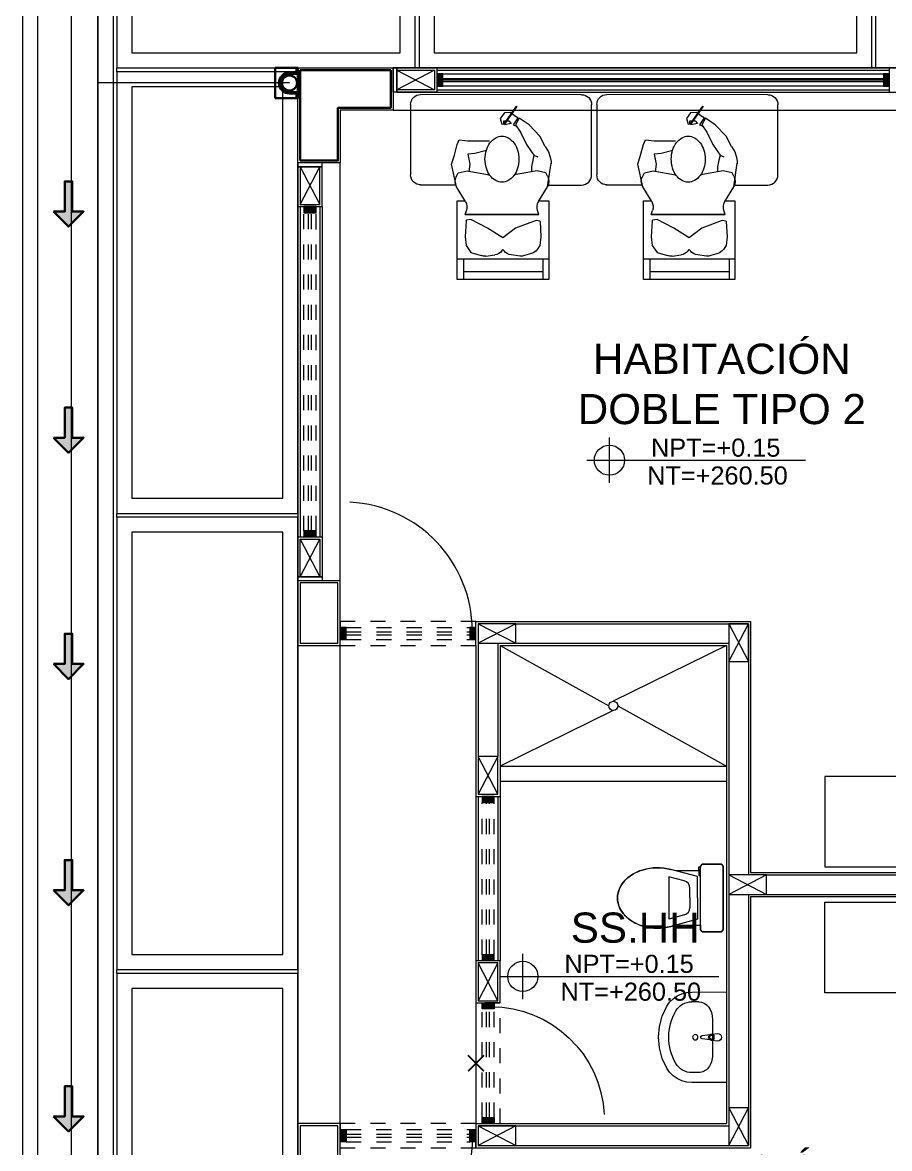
# Model space of a CAD drawing. Header units: metres. Extents: x 349075 to 349285, y 9281902 to 9282050.
# Drawn here: x 349120.23 to 349125.97, y 9281996.36 to 9282003.83 of the extents above; entities that cross this region are included whole.
import ezdxf

# ---------------------------------------------------------------- set-up
doc = ezdxf.new("R2010")
doc.units = ezdxf.units.M
doc.header["$LTSCALE"] = 0.25
doc.linetypes.add('01 nivel$0$HIDDEN2', pattern=[0.1875, 0.125, -0.0625])
doc.linetypes.add('DASHED2', pattern=[0.762, 0.635, -0.127])
for name, color, linetype, lineweight in [('.', 7, 'Continuous', 0), ('0_ CUNETAS', 151, 'Continuous', 5), ('0_VANOS', 30, 'Continuous', 9), ('ARQ-FONDO', 253, 'CONTINUOUS', 9), ('CUNETAS-RED', 5, 'CONTINUOUS', 18)]:
    doc.layers.add(name, color=color, linetype=linetype, lineweight=lineweight)
doc.styles.add('Arial_1', font='arial.ttf', dxfattribs={"height": 0.15})

# ---------------------------------------------------------------- blocks, each defined once
blk = doc.blocks.new('Lavabo 22')
at = {"layer": 'ARQ-FONDO', "linetype": 'Continuous'}
for p, q in [((-0.3, 0), (-0.3, -0.2291)), ((0.3, 0), (-0.3, 0)), ((0.3, -0.2291), (0.3, 0)), ((-0.025, -0.0573), (-0.021, -0.0993)), ((0.021, -0.0993), (0.025, -0.0573)), ((0.1188, -0.0923), (-0.1188, -0.0923)), ((-0.0177, -0.1088), (-0.0111, -0.1617)), ((-0.0136, -0.0971), (-0.0136, -0.0822)), ((-0.0136, -0.0822), (0.0136, -0.0822)), ((0.0111, -0.1617), (0.0177, -0.1088)), ((0.0136, -0.0822), (0.0136, -0.0971)), ((-0.2348, -0.1833), (-0.2348, -0.2291)), ((0.2348, -0.1833), (0.2348, -0.2291)), ((-0.3, -0.2291), (-0.2971, -0.2628)), ((-0.2971, -0.2628), (-0.2885, -0.2955)), ((-0.2885, -0.2955), (-0.2745, -0.326)), ((0.2745, -0.326), (0.2885, -0.2955)), ((0.2885, -0.2955), (0.2971, -0.2628)), ((0.2971, -0.2628), (0.3, -0.2291)), ((-0.2745, -0.326), (-0.2555, -0.3534)), ((-0.2555, -0.3534), (-0.2322, -0.3769)), ((0.2322, -0.3769), (0.2555, -0.3534)), ((0.2555, -0.3534), (0.2745, -0.326)), ((-0.2322, -0.3769), (-0.2052, -0.3956)), ((-0.2052, -0.3956), (-0.14, -0.4255)), ((-0.14, -0.4255), (-0.071, -0.4438)), ((-0.071, -0.4438), (0, -0.45)), ((0, -0.45), (0.071, -0.4438)), ((0.071, -0.4438), (0.14, -0.4255)), ((0.14, -0.4255), (0.2052, -0.3956)), ((0.2052, -0.3956), (0.2322, -0.3769))]:
    blk.add_line(p, q, dxfattribs=at)
blk.add_circle((0, -0.2071), 0.0175, dxfattribs=at)
for centre, radius, start, end in [((0, -0.0573), 0.025, 0, 180), ((0, -0.0974), 0.0211, 185.16961, 212.77103), ((0, -0.0974), 0.0211, 212.77103, 327.22897), ((0, -0.0971), 0.0136, 180, 0), ((0, -0.0974), 0.0211, 327.22897, 354.83039), ((0, -0.1603), 0.0112, 187.13892, 352.86108)]:
    blk.add_arc(centre, radius, start, end, dxfattribs=at)
for centre, major_axis, ratio, start_param, end_param in [((-0.1187, -0.1833), (0.1161, 0), 0.783646, 1.570796, 3.141593), ((0.1187, -0.1833), (0.1161, 0), 0.783646, 0, 1.570796), ((-0.1189, -0.2291), (0, 0.1212), 0.956522, 1.570796, 2.644618), ((0.1189, -0.2291), (0, 0.1212), 0.956522, 3.638567, 4.712389), ((0, 0), (0, 0.3818), 0.956522, 2.644618, 3.638567)]:
    blk.add_ellipse(centre, major_axis=major_axis, ratio=ratio, start_param=start_param, end_param=end_param, dxfattribs=at)
blk = doc.blocks.new('COLUMNAS BLO DOR 01')
at = {"layer": 'ARQ-FONDO', "elevation": 0}
for points in [[(-17.73, -0.63), (-17.73, 0), (-17.1, 0), (-17.1, -0.28), (-17.45, -0.28), (-17.45, -0.63)], [(-17.45, -3.83), (-17.45, -3.4), (-17.73, -3.4), (-17.73, -3.83)], [(-17.465, -3.815), (-17.465, -3.415), (-17.715, -3.415), (-17.715, -3.815)], [(-17.45, -7.43), (-17.45, -7), (-17.73, -7), (-17.73, -7.43)], [(-17.465, -7.415), (-17.465, -7.015), (-17.715, -7.015), (-17.715, -7.415)]]:
    blk.add_lwpolyline(points, close=True, dxfattribs=at)
at = {"layer": 'ARQ-FONDO', "lineweight": 30, "elevation": 0}
blk.add_lwpolyline([(-17.715, -0.615), (-17.715, -0.015), (-17.115, -0.015), (-17.115, -0.265), (-17.465, -0.265), (-17.465, -0.615)], close=True, dxfattribs=at)
blk = doc.blocks.new('*U700')
at = {"linetype": 'Continuous', "true_color": 0xbebebe}
for points in [[(3032.1314, 1351.1888), (3032.1314, 1351.2688), (3032.1714, 1351.2688), (3032.1714, 1351.1888)], [(3034.2814, 1351.1888), (3034.2814, 1351.2688), (3034.3214, 1351.2688), (3034.3214, 1351.1888)]]:
    blk.add_hatch(color=9, dxfattribs=at).paths.add_polyline_path(points)
at = {"layer": '0_VANOS', "linetype": 'Continuous'}
for p, q in [((3032.1314, 1351.2688), (3032.1714, 1351.2688)), ((3032.1314, 1351.2688), (3032.1314, 1351.1888)), ((3032.1714, 1351.2688), (3032.1714, 1351.1888)), ((3034.2814, 1351.1888), (3034.2814, 1351.2688)), ((3034.2814, 1351.2688), (3034.3214, 1351.2688)), ((3034.3214, 1351.2688), (3034.3214, 1351.1888)), ((3032.1714, 1351.1888), (3032.1314, 1351.1888)), ((3034.3214, 1351.1888), (3034.2814, 1351.1888))]:
    blk.add_line(p, q, dxfattribs=at)
at = {"layer": '0_VANOS', "linetype": '01 nivel$0$HIDDEN2', "ltscale": 0.5}
for p, q in [((3032.1708, 1351.2688), (3034.2808, 1351.2688)), ((3032.1714, 1351.2388), (3034.2814, 1351.2388)), ((3032.1714, 1351.2188), (3034.2814, 1351.2188)), ((3032.1714, 1351.1888), (3034.2814, 1351.1888))]:
    blk.add_line(p, q, dxfattribs=at)
at = {"layer": '0_VANOS', "linetype": '01 nivel$0$HIDDEN2'}
blk.add_line((3034.2814, 1351.2688), (3034.3214, 1351.2688), dxfattribs=at)
blk = doc.blocks.new('escritorio dormitorios')
at = {"layer": 'ARQ-FONDO', "linetype": 'ByBlock', "lineweight": 0}
for p, q in [((-0.672, 0.4277, -11.9309), (0.395, 0.4287, -80.1225)), ((-0.7385, -0.1048, -80.1225), (-0.7385, 0.3612, -80.1225)), ((0.4615, 0.3621, -148.3141), (0.4615, -0.1038, -148.3141)), ((0.401, -0.1701, -167.5126), (0.1629, -0.1701, -167.5126))]:
    blk.add_line(p, q, dxfattribs=at)
at = {"layer": 'ARQ-FONDO', "lineweight": 0}
for p, q in [((-0.3951, 0.1532), (-0.3233, 0.2286)), ((-0.3233, 0.2286), (-0.2575, 0.2716)), ((-0.2336, 0.2274), (-0.2671, 0.1783)), ((-0.2575, 0.2716), (-0.2336, 0.2274)), ((-0.2539, 0.2633), (-0.2491, 0.2752)), ((-0.2491, 0.2752), (-0.2192, 0.2286)), ((-0.2192, 0.2286), (-0.236, 0.2214)), ((-0.4298, 0.0838), (-0.3951, 0.1532)), ((-0.2671, 0.1783), (-0.3066, 0.097)), ((-0.3066, 0.097), (-0.3401, 0.0479)), ((-0.3556, 0.0264), (-0.3807, 0.0156)), ((-0.3401, 0.0479), (-0.3556, 0.0264)), ((-0.4455, -0.1835), (-0.4691, -0.0268)), ((-0.4467, -0.1121), (-0.4345, -0.0901)), ((-0.4345, -0.0901), (-0.3765, -0.0773)), ((-0.3765, -0.0773), (-0.2282, -0.103)), ((0.0876, -0.0773), (-0.0606, -0.103)), ((0.1456, -0.0901), (0.0876, -0.0773)), ((0.1578, -0.1121), (0.1456, -0.0901)), ((-0.3869, -0.281), (-0.4455, -0.1835)), ((0.0981, -0.281), (0.1566, -0.1835)), ((-0.4538, -0.277), (-0.4538, -0.7988)), ((-0.3893, -0.277), (-0.4538, -0.277)), ((0.1521, -0.277), (0.1005, -0.277)), ((0.1521, -0.7988), (0.1521, -0.277)), ((-0.3893, -0.3672), (-0.3804, -0.3403)), ((0.1005, -0.3672), (-0.3893, -0.3672)), ((-0.3893, -0.3672), (0.1005, -0.3672)), ((0.1005, -0.3672), (0.0916, -0.3403)), ((-0.3962, -0.4132), (-0.4022, -0.5153)), ((-0.394, -0.4106), (-0.37, -0.4058)), ((-0.37, -0.4058), (-0.2347, -0.4574)), ((-0.0477, -0.4574), (0.0618, -0.3994)), ((0.0618, -0.3994), (0.092, -0.4054)), ((0.0942, -0.408), (0.1005, -0.5153)), ((-0.4022, -0.5153), (-0.3958, -0.5733)), ((-0.2347, -0.4574), (-0.1509, -0.5218)), ((-0.1509, -0.5218), (-0.0477, -0.4574)), ((0.1005, -0.5153), (0.0941, -0.5733)), ((-0.3958, -0.5733), (-0.3776, -0.5988)), ((0.0941, -0.5733), (0.0618, -0.6184)), ((-0.4538, -0.6635), (0.1521, -0.6635)), ((-0.4143, -0.6635), (-0.4143, -0.7988)), ((-0.3405, -0.6255), (-0.2944, -0.6397)), ((-0.2646, -0.6423), (-0.2054, -0.6349)), ((-0.1585, -0.6087), (-0.1509, -0.5991)), ((-0.1432, -0.6087), (-0.1509, -0.5991)), ((-0.0371, -0.6423), (-0.0963, -0.6349)), ((0.0618, -0.6184), (-0.0073, -0.6397)), ((0.1106, -0.6635), (0.1106, -0.7988)), ((-0.4538, -0.7988), (0.1521, -0.7988)), ((-0.4143, -0.7473), (0.1106, -0.7473))]:
    blk.add_line(p, q, dxfattribs=at)
at = {"layer": 'ARQ-FONDO', "lineweight": 0, "const_width": 0.014}
blk.add_lwpolyline([(-0.1571, 0.2297), (-0.2426, 0.352)], dxfattribs=at)
at = {"layer": 'ARQ-FONDO', "lineweight": 0}
for points in [[(-0.2491, 0.2752), (-0.2266, 0.2869), (-0.2006, 0.3101), (-0.16, 0.3064), (-0.1325, 0.2702), (-0.1434, 0.2326), (-0.1557, 0.2333), (-0.1557, 0.2543), (-0.189, 0.2551), (-0.2049, 0.2362), (-0.1622, 0.2276)], [(-0.4298, 0.0838), (-0.4532, 0.0487), (-0.4638, 0.0135), (-0.4691, -0.0147), (-0.4691, -0.0305)], [(0.1566, -0.1835), (0.1908, -0.0322), (0.1714, 0.0258), (0.1521, 0.0967), (0.1392, 0.1289), (0.0812, 0.1225), (0.0232, 0.1225), (-0.0606, 0.1225)], [(-0.3556, 0.0264), (-0.3477, -0.0076), (-0.3389, -0.0516), (-0.3389, -0.0833)], [(-0.0413, 0.058), (0.0361, 0.0387), (0.0812, 0.0323), (0.0683, -0.0322), (0.0747, -0.0837)]]:
    blk.add_lwpolyline(points, dxfattribs=at)
blk.add_lwpolyline([(-0.2564, 0, 0.07405), (-0.2474, -0.0603, 0.084801), (-0.2235, -0.108, 0.106336), (-0.1851, -0.142, 0.128955), (-0.144, -0.1528, 0.128955), (-0.1029, -0.142, 0.106336), (-0.0646, -0.108, 0.084801), (-0.0406, -0.0603, 0.07405), (-0.0316, 0, 0.07405), (-0.0406, 0.0603, 0.084801), (-0.0646, 0.108, 0.106336), (-0.1029, 0.142, 0.128955), (-0.144, 0.1528, 0.128955), (-0.1851, 0.142, 0.106336), (-0.2235, 0.108, 0.084801), (-0.2474, 0.0603, 0.07405)], format="xyb", close=True, dxfattribs=at)
at = {"layer": 'ARQ-FONDO', "linetype": 'ByBlock', "lineweight": 0, "elevation": -80.1225}
blk.add_lwpolyline([(-0.4513, -0.1713), (-0.672, -0.1713, -0.414214), (-0.7385, -0.1048)], format="xyb", dxfattribs=at)
at = {"layer": 'ARQ-FONDO', "linetype": 'ByBlock', "lineweight": 0}
for centre, start, end in [((-0.672, 0.3612, -11.9309), 90, 180), ((0.395, 0.3621, -80.1225), 360, 90), ((0.395, -0.1038, -148.3141), 270, 0)]:
    blk.add_arc(centre, 0.0665, start, end, dxfattribs=at)
at = {"layer": 'ARQ-FONDO', "lineweight": 0}
for centre, radius, start, end in [((-0.3842, -0.1467), 0.0714, 150.9331, 210.97654), ((0.0954, -0.1467), 0.0714, 329.02346, 29.0669), ((-0.4481, -0.3178), 0.0714, 341.55636, 30.97654), ((0.1593, -0.3178), 0.0714, 149.02346, 198.44364), ((-0.3934, -0.4134), 0.0028, 101.30436, 176.63184), ((0.0914, -0.4081), 0.0028, 3.36816, 78.69563), ((0.0914, -0.4081), 0.0028, 3.36816, 78.69563), ((-0.3195, -0.5573), 0.0714, 215.55138, 252.90541), ((-0.2734, -0.5714), 0.0714, 252.90541, 277.12145), ((-0.2143, -0.564), 0.0714, 277.12145, 321.32606), ((-0.0875, -0.564), 0.0714, 218.67394, 262.87855), ((-0.0283, -0.5714), 0.0714, 262.87855, 287.09459)]:
    blk.add_arc(centre, radius, start, end, dxfattribs=at)
blk = doc.blocks.new('*U1001')
at = {"linetype": 'Continuous', "lineweight": 0, "true_color": 0xbebebe}
for points in [[(3037.2524, 1360.5431), (3037.2124, 1360.5431), (3037.2124, 1360.4631), (3037.2524, 1360.4631)], [(3040.2124, 1360.5431), (3040.1724, 1360.5431), (3040.1724, 1360.4631), (3040.2124, 1360.4631)]]:
    blk.add_hatch(color=9, dxfattribs=at).paths.add_polyline_path(points)
at = {"layer": '0_VANOS', "linetype": 'Continuous'}
for p, q in [((3037.2524, 1360.5131), (3040.1724, 1360.5131)), ((3037.2524, 1360.5031), (3040.1724, 1360.5031)), ((3037.2524, 1360.4931), (3040.1724, 1360.4931))]:
    blk.add_line(p, q, dxfattribs=at)
for points in [[(3037.2124, 1360.5431), (3037.2124, 1360.4631), (3037.2524, 1360.4631), (3037.2524, 1360.5431)], [(3037.2524, 1360.5431), (3040.1724, 1360.5431), (3040.1724, 1360.4631), (3037.2524, 1360.4631)], [(3040.1724, 1360.5431), (3040.1724, 1360.4631), (3040.2124, 1360.4631), (3040.2124, 1360.5431)]]:
    blk.add_lwpolyline(points, close=True, dxfattribs=at)
blk = doc.blocks.new('*U997')
at = {"linetype": 'Continuous', "true_color": 0xbebebe}
for points in [[(3032.1314, 1351.1888), (3032.1314, 1351.2688), (3032.1714, 1351.2688), (3032.1714, 1351.1888)], [(3033.1814, 1351.1888), (3033.1814, 1351.2688), (3033.2214, 1351.2688), (3033.2214, 1351.1888)]]:
    blk.add_hatch(color=9, dxfattribs=at).paths.add_polyline_path(points)
at = {"layer": '0_VANOS', "linetype": 'Continuous'}
for p, q in [((3032.1314, 1351.2688), (3032.1714, 1351.2688)), ((3032.1314, 1351.2688), (3032.1314, 1351.1888)), ((3032.1714, 1351.2688), (3032.1714, 1351.1888)), ((3033.1814, 1351.1888), (3033.1814, 1351.2688)), ((3033.1814, 1351.2688), (3033.2214, 1351.2688)), ((3033.2214, 1351.2688), (3033.2214, 1351.1888)), ((3032.1714, 1351.1888), (3032.1314, 1351.1888)), ((3033.2214, 1351.1888), (3033.1814, 1351.1888))]:
    blk.add_line(p, q, dxfattribs=at)
at = {"layer": '0_VANOS', "linetype": '01 nivel$0$HIDDEN2', "ltscale": 0.5}
for p, q in [((3032.1708, 1351.2688), (3033.1808, 1351.2688)), ((3032.1714, 1351.2388), (3033.1814, 1351.2388)), ((3032.1714, 1351.2188), (3033.1814, 1351.2188)), ((3032.1714, 1351.1888), (3033.1814, 1351.1888))]:
    blk.add_line(p, q, dxfattribs=at)
at = {"layer": '0_VANOS', "linetype": '01 nivel$0$HIDDEN2'}
blk.add_line((3033.1814, 1351.2688), (3033.2214, 1351.2688), dxfattribs=at)
blk = doc.blocks.new('montante')
at = {"layer": 'ARQ-FONDO', "lineweight": 30}
for p, q in [((0.0455, 0.07), (0.0455, 0.095)), ((0, 0.07), (0.0455, 0.07)), ((0, 0.06), (0.0555, 0.06)), ((0, -0.06), (0.0555, -0.06)), ((0, -0.07), (0.0455, -0.07)), ((0.0455, -0.07), (0.0455, -0.095))]:
    blk.add_line(p, q, dxfattribs=at)
blk.add_lwpolyline([(-0.0945, 0.1), (-0.0945, -0.1), (0.0555, -0.1), (0.0555, 0.1)], close=True, dxfattribs=at)
blk.add_circle((0, 0), 0.05, dxfattribs=at)
for centre, radius, start, end in [((0.0505, 0.095), 0.005, 0, 180), ((0, 0), 0.07, 90, 270), ((0, 0), 0.06, 90, 270), ((0.0505, -0.095), 0.005, 180, 0)]:
    blk.add_arc(centre, radius, start, end, dxfattribs=at)
blk = doc.blocks.new('*U1569')
blk.add_arc((0.0215, 0.0476), 0.8535, 0.15786, 87.08143)
blk = doc.blocks.new('*U995')
at = {"lineweight": 0}
blk.add_arc((0.022, 0.0479), 0.7531, 0.15786, 87.08143, dxfattribs=at)
blk = doc.blocks.new('*U1074')
at = {"linetype": 'Continuous', "true_color": 0xbebebe}
for points in [[(3032.1314, 1351.1888), (3032.1314, 1351.2688), (3032.1714, 1351.2688), (3032.1714, 1351.1888)], [(3032.9914, 1351.1888), (3032.9914, 1351.2688), (3033.0314, 1351.2688), (3033.0314, 1351.1888)]]:
    blk.add_hatch(color=9, dxfattribs=at).paths.add_polyline_path(points)
at = {"layer": '0_VANOS', "linetype": 'Continuous'}
for p, q in [((3032.1314, 1351.2688), (3032.1714, 1351.2688)), ((3032.1314, 1351.2688), (3032.1314, 1351.1888)), ((3032.1714, 1351.2688), (3032.1714, 1351.1888)), ((3032.9914, 1351.1888), (3032.9914, 1351.2688)), ((3032.9914, 1351.2688), (3033.0314, 1351.2688)), ((3033.0314, 1351.2688), (3033.0314, 1351.1888)), ((3032.1714, 1351.1888), (3032.1314, 1351.1888)), ((3033.0314, 1351.1888), (3032.9914, 1351.1888))]:
    blk.add_line(p, q, dxfattribs=at)
at = {"layer": '0_VANOS', "linetype": '01 nivel$0$HIDDEN2', "ltscale": 0.5}
for p, q in [((3032.1708, 1351.2688), (3032.9908, 1351.2688)), ((3032.1714, 1351.2388), (3032.9914, 1351.2388)), ((3032.1714, 1351.2188), (3032.9914, 1351.2188)), ((3032.1714, 1351.1888), (3032.9914, 1351.1888))]:
    blk.add_line(p, q, dxfattribs=at)
at = {"layer": '0_VANOS', "linetype": '01 nivel$0$HIDDEN2'}
blk.add_line((3032.9914, 1351.2688), (3033.0314, 1351.2688), dxfattribs=at)
blk = doc.blocks.new('*U999')
at = {"linetype": 'Continuous', "true_color": 0xbebebe}
for points in [[(3032.1314, 1351.1888), (3032.1314, 1351.2688), (3032.1714, 1351.2688), (3032.1714, 1351.1888)], [(3032.8914, 1351.1888), (3032.8914, 1351.2688), (3032.9314, 1351.2688), (3032.9314, 1351.1888)]]:
    blk.add_hatch(color=9, dxfattribs=at).paths.add_polyline_path(points)
at = {"layer": '0_VANOS', "linetype": 'Continuous'}
for p, q in [((3032.1314, 1351.2688), (3032.1714, 1351.2688)), ((3032.1314, 1351.2688), (3032.1314, 1351.1888)), ((3032.1714, 1351.2688), (3032.1714, 1351.1888)), ((3032.8914, 1351.1888), (3032.8914, 1351.2688)), ((3032.8914, 1351.2688), (3032.9314, 1351.2688)), ((3032.9314, 1351.2688), (3032.9314, 1351.1888)), ((3032.1714, 1351.1888), (3032.1314, 1351.1888)), ((3032.9314, 1351.1888), (3032.8914, 1351.1888))]:
    blk.add_line(p, q, dxfattribs=at)
at = {"layer": '0_VANOS', "linetype": '01 nivel$0$HIDDEN2', "ltscale": 0.5}
for p, q in [((3032.1708, 1351.2688), (3032.8908, 1351.2688)), ((3032.1714, 1351.2388), (3032.8914, 1351.2388)), ((3032.1714, 1351.2188), (3032.8914, 1351.2188)), ((3032.1714, 1351.1888), (3032.8914, 1351.1888))]:
    blk.add_line(p, q, dxfattribs=at)
at = {"layer": '0_VANOS', "linetype": '01 nivel$0$HIDDEN2'}
blk.add_line((3032.8914, 1351.2688), (3032.9314, 1351.2688), dxfattribs=at)
blk = doc.blocks.new('C-4-flat-1-flat-1')
at = {"layer": 'ARQ-FONDO', "lineweight": 0}
for p, q in [((-0.4364, -0.063), (-0.4363, -0.473)), ((-0.3064, -0.0429), (-0.4164, -0.0429)), ((-0.2864, -0.0879), (-0.2864, -0.0629)), ((-0.122, -0.0879), (-0.2864, -0.0879)), ((-0.2664, -0.1265), (-0.0899, -0.0793)), ((-0.2663, -0.2679), (-0.2664, -0.1265)), ((-0.1793, -0.155), (-0.0769, -0.1276)), ((-0.0899, -0.0793), (-0.122, -0.0879)), ((-0.0769, -0.4081), (-0.0769, -0.1276)), ((-0.2163, -0.2679), (-0.2163, -0.2033)), ((-0.2663, -0.2679), (-0.2663, -0.4093)), ((-0.2163, -0.2679), (-0.2163, -0.3325)), ((-0.2753, -0.4181), (-0.2863, -0.4133)), ((-0.2753, -0.4537), (-0.2753, -0.4181)), ((-0.2753, -0.4479), (-0.1219, -0.4479)), ((-0.2753, -0.4479), (-0.1219, -0.4479)), ((-0.2753, -0.4537), (-0.2753, -0.4479)), ((-0.2663, -0.4093), (-0.0898, -0.4565)), ((-0.1792, -0.3808), (-0.0769, -0.4081)), ((-0.1219, -0.4479), (-0.0898, -0.4565)), ((-0.4163, -0.4929), (-0.3063, -0.4929)), ((-0.2741, -0.4537), (-0.2863, -0.4537)), ((-0.2863, -0.4729), (-0.2741, -0.4729)), ((-0.2863, -0.4729), (-0.2741, -0.4729)), ((-0.2741, -0.4537), (-0.2753, -0.4537)), ((-0.2741, -0.4729), (-0.2741, -0.4537)), ((-0.2741, -0.4729), (-0.2741, -0.4537))]:
    blk.add_line(p, q, dxfattribs=at)
at = {"layer": 'ARQ-FONDO', "lineweight": 0, "flags": 128}
blk.add_lwpolyline([(-0.4164, -0.0429), (-0.3064, -0.0429, -0.016084), (-0.3051, -0.043, -0.098696), (-0.2975, -0.045, -0.082497), (-0.2922, -0.0488, -0.052188), (-0.2896, -0.052, -0.043988), (-0.288, -0.0551, -0.036572), (-0.287, -0.0579, -0.034751), (-0.2865, -0.0606, -0.021821), (-0.2864, -0.0624, -0.006718), (-0.2864, -0.0629), (-0.2863, -0.4729, -0.016083), (-0.2863, -0.4742, -0.022806), (-0.2865, -0.476, -0.021818), (-0.2869, -0.4777, -0.034754), (-0.2877, -0.4804, -0.036572), (-0.289, -0.483, -0.043988), (-0.291, -0.4859, -0.052186), (-0.294, -0.4887, -0.082496), (-0.2998, -0.4918, -0.082484), (-0.3063, -0.4929), (-0.4163, -0.4929, -0.016082), (-0.4176, -0.4929, -0.098699), (-0.4251, -0.4909, -0.082496), (-0.4304, -0.4871, -0.052185), (-0.4331, -0.4838, -0.043989), (-0.4347, -0.4807, -0.036572), (-0.4356, -0.478, -0.034752), (-0.4362, -0.4752, -0.021821), (-0.4363, -0.4735, -0.006719), (-0.4363, -0.473), (-0.4364, -0.063, -0.016085), (-0.4363, -0.0617, -0.022804), (-0.4361, -0.0599, -0.021821), (-0.4358, -0.0581, -0.034752), (-0.4349, -0.0555, -0.036572), (-0.4337, -0.0529, -0.043989), (-0.4316, -0.05, -0.052185), (-0.4286, -0.0471, -0.082499), (-0.4229, -0.044, -0.082481), (-0.4164, -0.0429)], format="xyb", dxfattribs=at)
at = {"layer": 'ARQ-FONDO', "lineweight": 0}
for points in [[(-0.0898, -0.4565, 0.138325), (0.0981, -0.4533, 0.067431), (0.1697, -0.4207, 0.079159), (0.2243, -0.3728, 0.080244), (0.2533, -0.3232, 0.196401), (0.2512, -0.2071, 0.091852), (0.2135, -0.1507, 0.06635), (0.164, -0.1115, 0.067294), (0.0912, -0.0804, 0.132913), (-0.0899, -0.0793)], [(-0.0899, -0.0793, -0.138325), (0.098, -0.0823, -0.067431), (0.1696, -0.115, -0.079159), (0.2242, -0.1628, -0.080244), (0.2533, -0.2124, -0.196401), (0.2512, -0.3285, -0.091852), (0.2136, -0.3849, -0.06635), (0.1641, -0.4241, -0.067294), (0.0913, -0.4553, -0.132913), (-0.0898, -0.4565)]]:
    blk.add_lwpolyline(points, format="xyb", dxfattribs=at)
for centre, major_axis, start_param, end_param in [((-0.4164, -0.0629), (0.02, -0.0013), 1.635126, 3.205922), ((-0.3064, -0.0629), (0.02, -0.0013), 0.06433, 1.635126), ((-0.1663, -0.2033), (0.0499, -0.0032), 1.896446, 3.205922), ((-0.1663, -0.3325), (0.0499, -0.0032), -3.077263, -1.767787), ((-0.4163, -0.4729), (0.02, -0.0013), -3.077263, -1.506467), ((-0.3063, -0.4729), (0.02, -0.0013), -1.506467, 0.06433)]:
    blk.add_ellipse(centre, major_axis=major_axis, ratio=1, start_param=start_param, end_param=end_param, dxfattribs=at)
blk = doc.blocks.new('CAMBIOPISO')
at = {"layer": 'ARQ-FONDO'}
blk.add_line((-0.1, 0), (0.1, 0), dxfattribs=at)
at = {"layer": 'ARQ-FONDO', "const_width": 0.01}
for points in [[(-0.053, -0.053), (0.053, 0.053)], [(-0.053, 0.053), (0.053, -0.053)]]:
    blk.add_lwpolyline(points, dxfattribs=at)
blk = doc.blocks.new('Cotas de elevación - M_Cota de elevación - Destino rellenado-517392-Nivel 1')
at = {"layer": 'ARQ-FONDO'}
for p, q in [((0, -0.0015), (0, 0.0015)), ((-0.0015, 0), (0.013, 0))]:
    blk.add_line(p, q, dxfattribs=at)
blk.add_circle((0, 0), 0.001, dxfattribs=at)
blk = doc.blocks.new('EDF 06 PG BLOQUE')
at = {"layer": 'ARQ-FONDO'}
for p, q in [((-16.81, 0, 0), (-13.81, 0, 0)), ((-13.81, -0.16, 0), (-13.81, 0, 0)), ((-16.825, -0.015, 0), (-17.075, -0.145, 0)), ((-17.075, -0.015, 0), (-16.825, -0.145, 0)), ((-16.81, -0.015, 684.9178), (-13.81, -0.015)), ((-16.81, -0.145, 684.9178), (-13.81, -0.145)), ((-17.075, -0.16, 0), (-13.81, -0.16, 0)), ((-13.81, -0.16, 0), (-12.03, -0.16, 0)), ((-17.715, -0.905, 0), (-17.585, -0.655, 0)), ((-17.715, -0.655, 0), (-17.585, -0.905, 0)), ((-17.73, -0.92, 0), (-17.73, -3.2, 0)), ((-17.715, -0.92, 684.9178), (-17.715, -3.11, 684.9178)), ((-17.585, -0.92, 684.9178), (-17.585, -3.11, 684.9178)), ((-17.57, -0.92, 0), (-17.57, -3.2, 0)), ((-17.715, -3.125, 684.9178), (-17.715, -3.1252, 684.9178)), ((-17.715, -3.125, 0), (-17.585, -3.375, 0)), ((-17.715, -3.375, 0), (-17.585, -3.125, 0)), ((-17.585, -3.125, 684.9178), (-17.585, -3.1252, 684.9178)), ((-16.55, -3.6701, 0), (-14.73, -3.6701, 0)), ((-16.55, -3.83, 0), (-16.55, -3.6701, 0)), ((-16.535, -3.6851, 684.9178), (-16.535, -4.565, 684.9178)), ((-16.535, -3.6851, 684.9178), (-16.285, -3.8151, 684.9178)), ((-16.285, -3.6851, 684.9178), (-16.535, -3.8151, 684.9178)), ((-16.285, -3.6851, 684.9178), (-14.745, -3.6851, 684.9178)), ((-14.875, -3.9351, 684.9178), (-14.745, -3.6851, 684.9178)), ((-14.875, -3.6851, 684.9178), (-14.745, -3.9351, 684.9178)), ((-14.745, -3.6851, 684.9178), (-14.745, -5.35, 684.9178)), ((-14.73, -3.6701, 0), (-14.73, -5.335, 0)), ((-16.55, -3.83, 0), (-16.55, -5.92, 0)), ((-16.405, -3.815, 684.9178), (-16.405, -4.565, 684.9178)), ((-16.39, -3.83, 0), (-14.89, -3.83, 0)), ((-16.39, -3.83, 0), (-16.39, -5.92, 0)), ((-16.2851, -3.815, 684.9178), (-14.875, -3.815, 684.9178)), ((-14.89, -3.83, 0), (-14.89, -7, 0)), ((-14.875, -3.815, 684.9178), (-14.875, -7.015, 684.9178)), ((-16.405, -4.565, 684.9178), (-16.535, -4.815, 684.9178)), ((-16.405, -4.815, 684.9178), (-16.535, -4.565, 684.9178)), ((-16.39, -4.63, 684.9178), (-14.89, -4.63, 684.9178)), ((-16.39, -4.73, 684.9178), (-14.89, -4.73, 684.9178)), ((-16.55, -4.83, 0), (-16.39, -4.83, 0)), ((-16.535, -4.83, 684.9178), (-16.535, -5.92, 684.9178)), ((-16.405, -4.83, 684.9178), (-16.405, -5.92, 684.9178)), ((-14.875, -5.35, 684.9178), (-14.625, -5.48, 684.9178)), ((-14.625, -5.35, 684.9178), (-14.875, -5.48, 684.9178)), ((-14.73, -5.335, 0), (-11.76, -5.335, 0)), ((-14.625, -5.35, 684.9178), (-11.865, -5.35, 684.9178)), ((-14.745, -5.48, 684.9178), (-14.745, -7.145, 684.9178)), ((-14.73, -5.495, 0), (-14.73, -7.16, 0)), ((-14.73, -5.495, 0), (-11.76, -5.495, 0)), ((-14.625, -5.48, 684.9178), (-11.865, -5.48, 684.9178)), ((-16.405, -5.935, 684.9178), (-16.535, -6.185, 684.9178)), ((-16.405, -6.185, 684.9178), (-16.535, -5.935, 684.9178)), ((-16.55, -6.2, 0), (-16.39, -6.2, 0)), ((-16.55, -6.2, 0), (-16.55, -7, 0)), ((-14.875, -7.145, 684.9178), (-14.745, -6.895, 684.9178)), ((-14.875, -6.895, 684.9178), (-14.745, -7.145, 684.9178)), ((-16.55, -7, 0), (-14.89, -7, 0)), ((-16.55, -7, 0), (-16.55, -7.16, 0)), ((-16.535, -7.015, 684.9178), (-14.875, -7.015, 684.9178)), ((-16.535, -7.015, 684.9178), (-16.535, -7.145, 684.9178)), ((-16.535, -7.015, 684.9178), (-16.285, -7.145, 684.9178)), ((-16.285, -7.015, 684.9178), (-16.535, -7.145, 684.9178)), ((-16.55, -7.16, 0), (-14.73, -7.16, 0)), ((-16.535, -7.145, 684.9178), (-14.745, -7.145, 684.9178))]:
    blk.add_line(p, q, dxfattribs=at)
at = {"layer": 'ARQ-FONDO', "lineweight": 5}
blk.add_line((-17.73, -3.83), (-17.73, -7, 0), dxfattribs=at)
at = {"layer": 'ARQ-FONDO', "lineweight": 0}
for p, q in [((-16.39, -3.83, 0), (-15.67, -4.23, 0)), ((-14.89, -3.83, 0), (-15.64, -4.2, 0)), ((-15.61, -4.23, 0), (-14.89, -4.63, 0)), ((-15.64, -4.26, 0), (-16.39, -4.63, 0))]:
    blk.add_line(p, q, dxfattribs=at)
at = {"layer": 'ARQ-FONDO', "ltscale": 0.7, "elevation": 0}
for points in [[(-19.23, 1.5), (1.5, 1.5), (1.5, -12.33), (-19.23, -12.33)], [(-0.63, -0.28), (-0.63, 0), (-17.1, 0), (-17.1, -0.28)], [(-17.45, -0.63), (-17.73, -0.63), (-17.73, -10.2), (-17.45, -10.2)]]:
    blk.add_lwpolyline(points, close=True, dxfattribs=at)
at = {"layer": 'ARQ-FONDO'}
for points, elevation in [([(-17.1, 0), (-17.075, 0), (-17.075, -0.16), (-17.1, -0.16)], 0), ([(-17.075, 0), (-16.81, 0), (-16.81, -0.16), (-17.075, -0.16)], 0), ([(-17.075, -0.015), (-16.825, -0.015), (-16.825, -0.145), (-17.075, -0.145)], 0), ([(-17.73, -0.63), (-17.73, -0.655), (-17.57, -0.655), (-17.57, -0.63)], 0), ([(-17.73, -0.655), (-17.73, -0.92), (-17.57, -0.92), (-17.57, -0.655)], 0), ([(-17.715, -0.655), (-17.715, -0.905), (-17.585, -0.905), (-17.585, -0.655)], 0), ([(-17.73, -3.375), (-17.73, -3.11), (-17.57, -3.11), (-17.57, -3.375)], 0), ([(-17.715, -3.375), (-17.715, -3.125), (-17.585, -3.125), (-17.585, -3.375)], 0), ([(-17.73, -3.4), (-17.73, -3.375), (-17.57, -3.375), (-17.57, -3.4)], 0), ([(-16.285, -3.6851), (-16.535, -3.6851), (-16.535, -3.8151), (-16.285, -3.8151)], 684.9178), ([(-14.875, -3.6851), (-14.875, -3.9351), (-14.745, -3.9351), (-14.745, -3.6851)], 684.9178), ([(-16.405, -4.815), (-16.405, -4.565), (-16.535, -4.565), (-16.535, -4.815)], 684.9178), ([(-14.625, -5.35), (-14.875, -5.35), (-14.875, -5.48), (-14.625, -5.48)], 684.9178), ([(-16.39, -6.2), (-16.39, -5.92), (-16.55, -5.92), (-16.55, -6.2)], 684.9178), ([(-16.405, -6.185), (-16.405, -5.935), (-16.535, -5.935), (-16.535, -6.185)], 684.9178), ([(-14.875, -6.895), (-14.875, -7.145), (-14.745, -7.145), (-14.745, -6.895)], 684.9178), ([(-16.285, -7.015), (-16.535, -7.015), (-16.535, -7.145), (-16.285, -7.145)], 684.9178)]:
    blk.add_lwpolyline(points, close=True, dxfattribs=dict(at, elevation=elevation))
at = {"layer": 'ARQ-FONDO', "linetype": 'DASHED2', "ltscale": 0.3}
for points, elevation in [([(-16.55, -3.67), (-17.45, -3.67), (-17.45, -3.83), (-16.55, -3.83)], 0), ([(-16.39, -7), (-16.39, -6.2), (-16.55, -6.2), (-16.55, -7)], 684.9178), ([(-16.55, -7), (-17.45, -7), (-17.45, -7.16), (-16.55, -7.16)], 0)]:
    blk.add_lwpolyline(points, close=True, dxfattribs=dict(at, elevation=elevation))
at = {"layer": 'ARQ-FONDO', "lineweight": 0, "elevation": -705.4664}
for points in [[(-14.2394, -5.298), (-13.2394, -5.298), (-13.2394, -4.698), (-14.2394, -4.698)], [(-14.2394, -5.532), (-13.2394, -5.532), (-13.2394, -6.132), (-14.2394, -6.132)]]:
    blk.add_lwpolyline(points, close=True, dxfattribs=at)
at = {"layer": 'ARQ-FONDO', "lineweight": 0}
blk.add_circle((-15.64, -4.23), 0.03, dxfattribs=at)
at = {"layer": 'ARQ-FONDO'}
for name, p in [('COLUMNAS BLO DOR 01', (0, 0)), ('*U1001', (-3054.0224, -1360.5831, 0)), ('*U1569', (-17.45, -3.78, 0)), ('*U1074', (-3049.5814, -1358.3088, -684.9178))]:
    blk.add_blockref(name, p, dxfattribs=at)
at = {"layer": 'ARQ-FONDO', "lineweight": 0}
blk.add_blockref('montante', (-17.7855, -0.1), dxfattribs=at)
at = {"layer": 'ARQ-FONDO', "lineweight": 0, "xscale": -1}
for p in [(-16.522, -0.6052, 701.9015), (-15.2877, -0.6052, 701.9015)]:
    blk.add_blockref('escritorio dormitorios', p, dxfattribs=at)
at = {"layer": 'ARQ-FONDO', "xscale": -1}
for name, p, rotation in [('*U700', (-1368.8788, -3035.2414, 0), 270), ('*U1074', (-3049.5814, 1347.4788, -684.9178), 180), ('*U997', (-1367.6988, -3038.0514, 684.9178), 270), ('*U995', (-16.5, -7, 0), 270), ('*U1569', (-17.45, -7.05, 0), 180)]:
    blk.add_blockref(name, p, dxfattribs=dict(at, rotation=rotation))
at = {"layer": 'ARQ-FONDO', "xscale": 99.99999999999991, "yscale": 99.99999999999991, "zscale": 99.99999999999991}
for p in [(-15.6657, -2.6013, 684.9178), (-16.2399, -6.024, 0)]:
    blk.add_blockref('Cotas de elevación - M_Cota de elevación - Destino rellenado-517392-Nivel 1', p, dxfattribs=at)
at = {"layer": 'ARQ-FONDO'}
for name, p, rotation in [('C-4-flat-1-flat-1', (-15.3487, -5.7718, 0), 180), ('*U999', (1334.7588, -3039.1314, -684.9178), 90), ('CAMBIOPISO', (-16.55, -6.6001, 0), 270)]:
    blk.add_blockref(name, p, dxfattribs=dict(at, rotation=rotation))
at = {"layer": 'ARQ-FONDO', "lineweight": 0, "xscale": -1, "rotation": 270.0007039407712}
blk.add_blockref('Lavabo 22', (-14.89, -6.4274, 0), dxfattribs=at)
at = {"layer": 'ARQ-FONDO', "char_height": 0.2, "width": 2.349898, "attachment_point": 1, "style": 'Arial_1'}
for s, insert in [('\\pxqc;HABITACIÓN DOBLE TIPO 2', (-16.0958, -1.8287, 684.9178)), ('\\pxqc;SS.HH', (-16.67, -5.6005, 0)), ('\\pxqc;HABITACIÓN DOBLE TIPO 2', (-16.0958, -7.2098, 684.9178))]:
    blk.add_mtext(s, dxfattribs=dict(at, insert=insert))
at = {"layer": 'ARQ-FONDO', "char_height": 0.12, "width": 0.902142, "attachment_point": 1, "line_spacing_factor": 0.941778, "style": 'Arial_1'}
for s, insert in [('NPT=+0.15', (-15.39, -2.4579, 684.9178)), ('NT=+260.50', (-15.4159, -2.6425, 684.9178)), ('NPT=+0.15', (-15.9642, -5.8806, 0)), ('NT=+260.50', (-15.99, -6.0652, 0))]:
    blk.add_mtext(s, dxfattribs=dict(at, insert=insert))
blk = doc.blocks.new('JUNTA VEREDA')
at = {"layer": 'ARQ-FONDO'}
blk.add_lwpolyline([(-0.0133, 1.2), (0.0121, 1.2), (0.0121, 0), (-0.0133, 0)], close=True, dxfattribs=at)
blk = doc.blocks.new('vereda edf 8')
at = {"layer": 'ARQ-FONDO'}
for p, q in [((0, 9.0762, 0), (1.2, 9.0762, 0)), ((0, 6.0508, 0), (1.2, 6.0508, 0))]:
    blk.add_line(p, q, dxfattribs=at)
for points in [[(0, 12.03), (1.9776, 12.03), (1.9776, 13.23), (0, 13.23)], [(2.003, 12.03), (5.003, 12.03), (5.003, 13.23), (2.003, 13.23)], [(5.0284, 12.03), (8.0284, 12.03), (8.0284, 13.23), (5.0284, 13.23)], [(0.1, 12.13), (1.8776, 12.13), (1.8776, 13.13), (0.1, 13.13)], [(2.103, 12.13), (4.903, 12.13), (4.903, 13.13), (2.103, 13.13)], [(0, 12.0046), (0, 9.0762), (1.2, 9.0762), (1.2, 12.0046)], [(0.1, 11.9046), (0.1, 9.1762), (1.1, 9.1762), (1.1, 11.9046)], [(0, 9.0508), (0, 6.0508), (1.2, 6.0508), (1.2, 9.0508)], [(0.1, 8.9508), (0.1, 6.1508), (1.1, 6.1508), (1.1, 8.9508)], [(0, 6.0254), (0, 3.0254), (1.2, 3.0254), (1.2, 6.0254)], [(0.1, 5.9254), (0.1, 3.1254), (1.1, 3.1254), (1.1, 5.9254)]]:
    blk.add_lwpolyline(points, close=True, dxfattribs=at)
for p in [(1.9909, 12.03), (5.0163, 12.03)]:
    blk.add_blockref('JUNTA VEREDA', p, dxfattribs=at)
at = {"layer": 'ARQ-FONDO', "rotation": 90}
for p in [(1.2, 12.0179), (1.2, 9.0641), (1.2, 6.0387)]:
    blk.add_blockref('JUNTA VEREDA', p, dxfattribs=at)
blk = doc.blocks.new('para pg vereda edf 06')
at = {"layer": 'ARQ-FONDO', "lineweight": 5}
blk.add_blockref('vereda edf 8', (-18.93, -12.03), dxfattribs=at)
blk = doc.blocks.new('*U3840')
at = {"layer": '.', "lineweight": 30}
h = blk.add_hatch(color=1, dxfattribs=at)
h.dxf.hatch_style = 1
h.paths.add_polyline_path([(-0.025, -0.05), (-0.1, -0.05), (0, -0.15), (0.1, -0.05), (0.025, -0.05), (0.025, 0.15), (-0.025, 0.15)])
at = {"layer": '0_ CUNETAS', "color": 1, "lineweight": 30}
blk.add_lwpolyline([(-0.1, -0.05), (-0.025, -0.05), (-0.025, 0.15), (0.025, 0.15), (0.025, -0.05), (0.1, -0.05), (0, -0.15)], close=True, dxfattribs=at)
blk = doc.blocks.new('*U3839')
at = {"layer": '0_ CUNETAS', "color": 0, "linetype": 'ByBlock', "lineweight": -2, "transparency": 16777216}
for p in [(0, 13.5), (0, 12), (0, 10.5), (0, 9), (0, 7.5)]:
    blk.add_blockref('*U3840', p, dxfattribs=at)
blk = doc.blocks.new('red drenaje')
at = {"layer": 'CUNETAS-RED'}
blk.add_line((-30.805, 111.023), (-30.805, 73.493), dxfattribs=at)
at = {"layer": 'CUNETAS-RED', "lineweight": 0}
for p, q in [((-30.805, 111.023), (-30.805, 73.493)), ((-30.205, 111.023), (-30.205, 73.493)), ((-30.705, 110.923), (-30.705, 73.493)), ((-30.305, 110.923), (-30.305, 73.493))]:
    blk.add_line(p, q, dxfattribs=at)
at = {"layer": 'CUNETAS-RED', "lineweight": 0, "elevation": 0}
blk.add_lwpolyline([(-30.305, 73.493), (-30.305, 110.923), (-30.705, 110.923), (-30.705, 73.493), (-30.305, 73.493)], dxfattribs=at)
at = {"layer": 'CUNETAS-RED', "lineweight": 0}
blk.add_blockref('*U3839', (-30.5006, 71.1207, -20.5486), dxfattribs=at)

msp = doc.modelspace()

# ---------------------------------------------------------------- linework, layer by layer
at = {"layer": 'ARQ-FONDO', "lineweight": 0}
msp.add_line((349121.9992, 9282003.4244), (349120.7297, 9282003.4244), dxfattribs=at)

# ---------------------------------------------------------------- block references
at = {"layer": 'ARQ-FONDO', "lineweight": 5}
for name in ['EDF 06 PG BLOQUE', 'para pg vereda edf 06']:
    msp.add_blockref(name, (349139.7847, 9282003.5244, 0), dxfattribs=at)
at = {"layer": 'CUNETAS-RED', "lineweight": 30}
msp.add_blockref('red drenaje', (349151.0347, 9281918.0014), dxfattribs=at)

doc.saveas('drawing.dxf')
